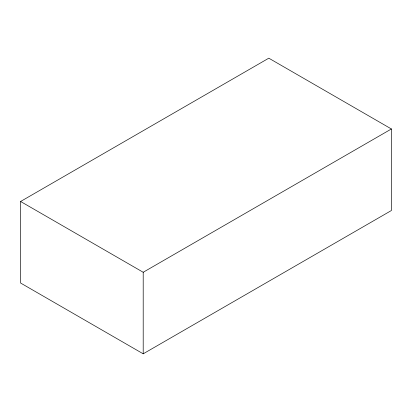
<?xml version="1.0" encoding="UTF-8"?>
<svg xmlns="http://www.w3.org/2000/svg" width="412" height="412" viewBox="0 0 412 412"><rect width="100%" height="100%" fill="white"/><g stroke="black" fill="none" stroke-linecap="round" stroke-linejoin="round"><path stroke-width="0.62" d="M20.6 201.483L268.799 58.185L391.4 128.971L391.4 210.517L143.201 353.815L20.6 283.029L20.6 201.483L143.201 272.265L391.4 128.971M143.201 272.265L143.201 353.815"/></g></svg>
